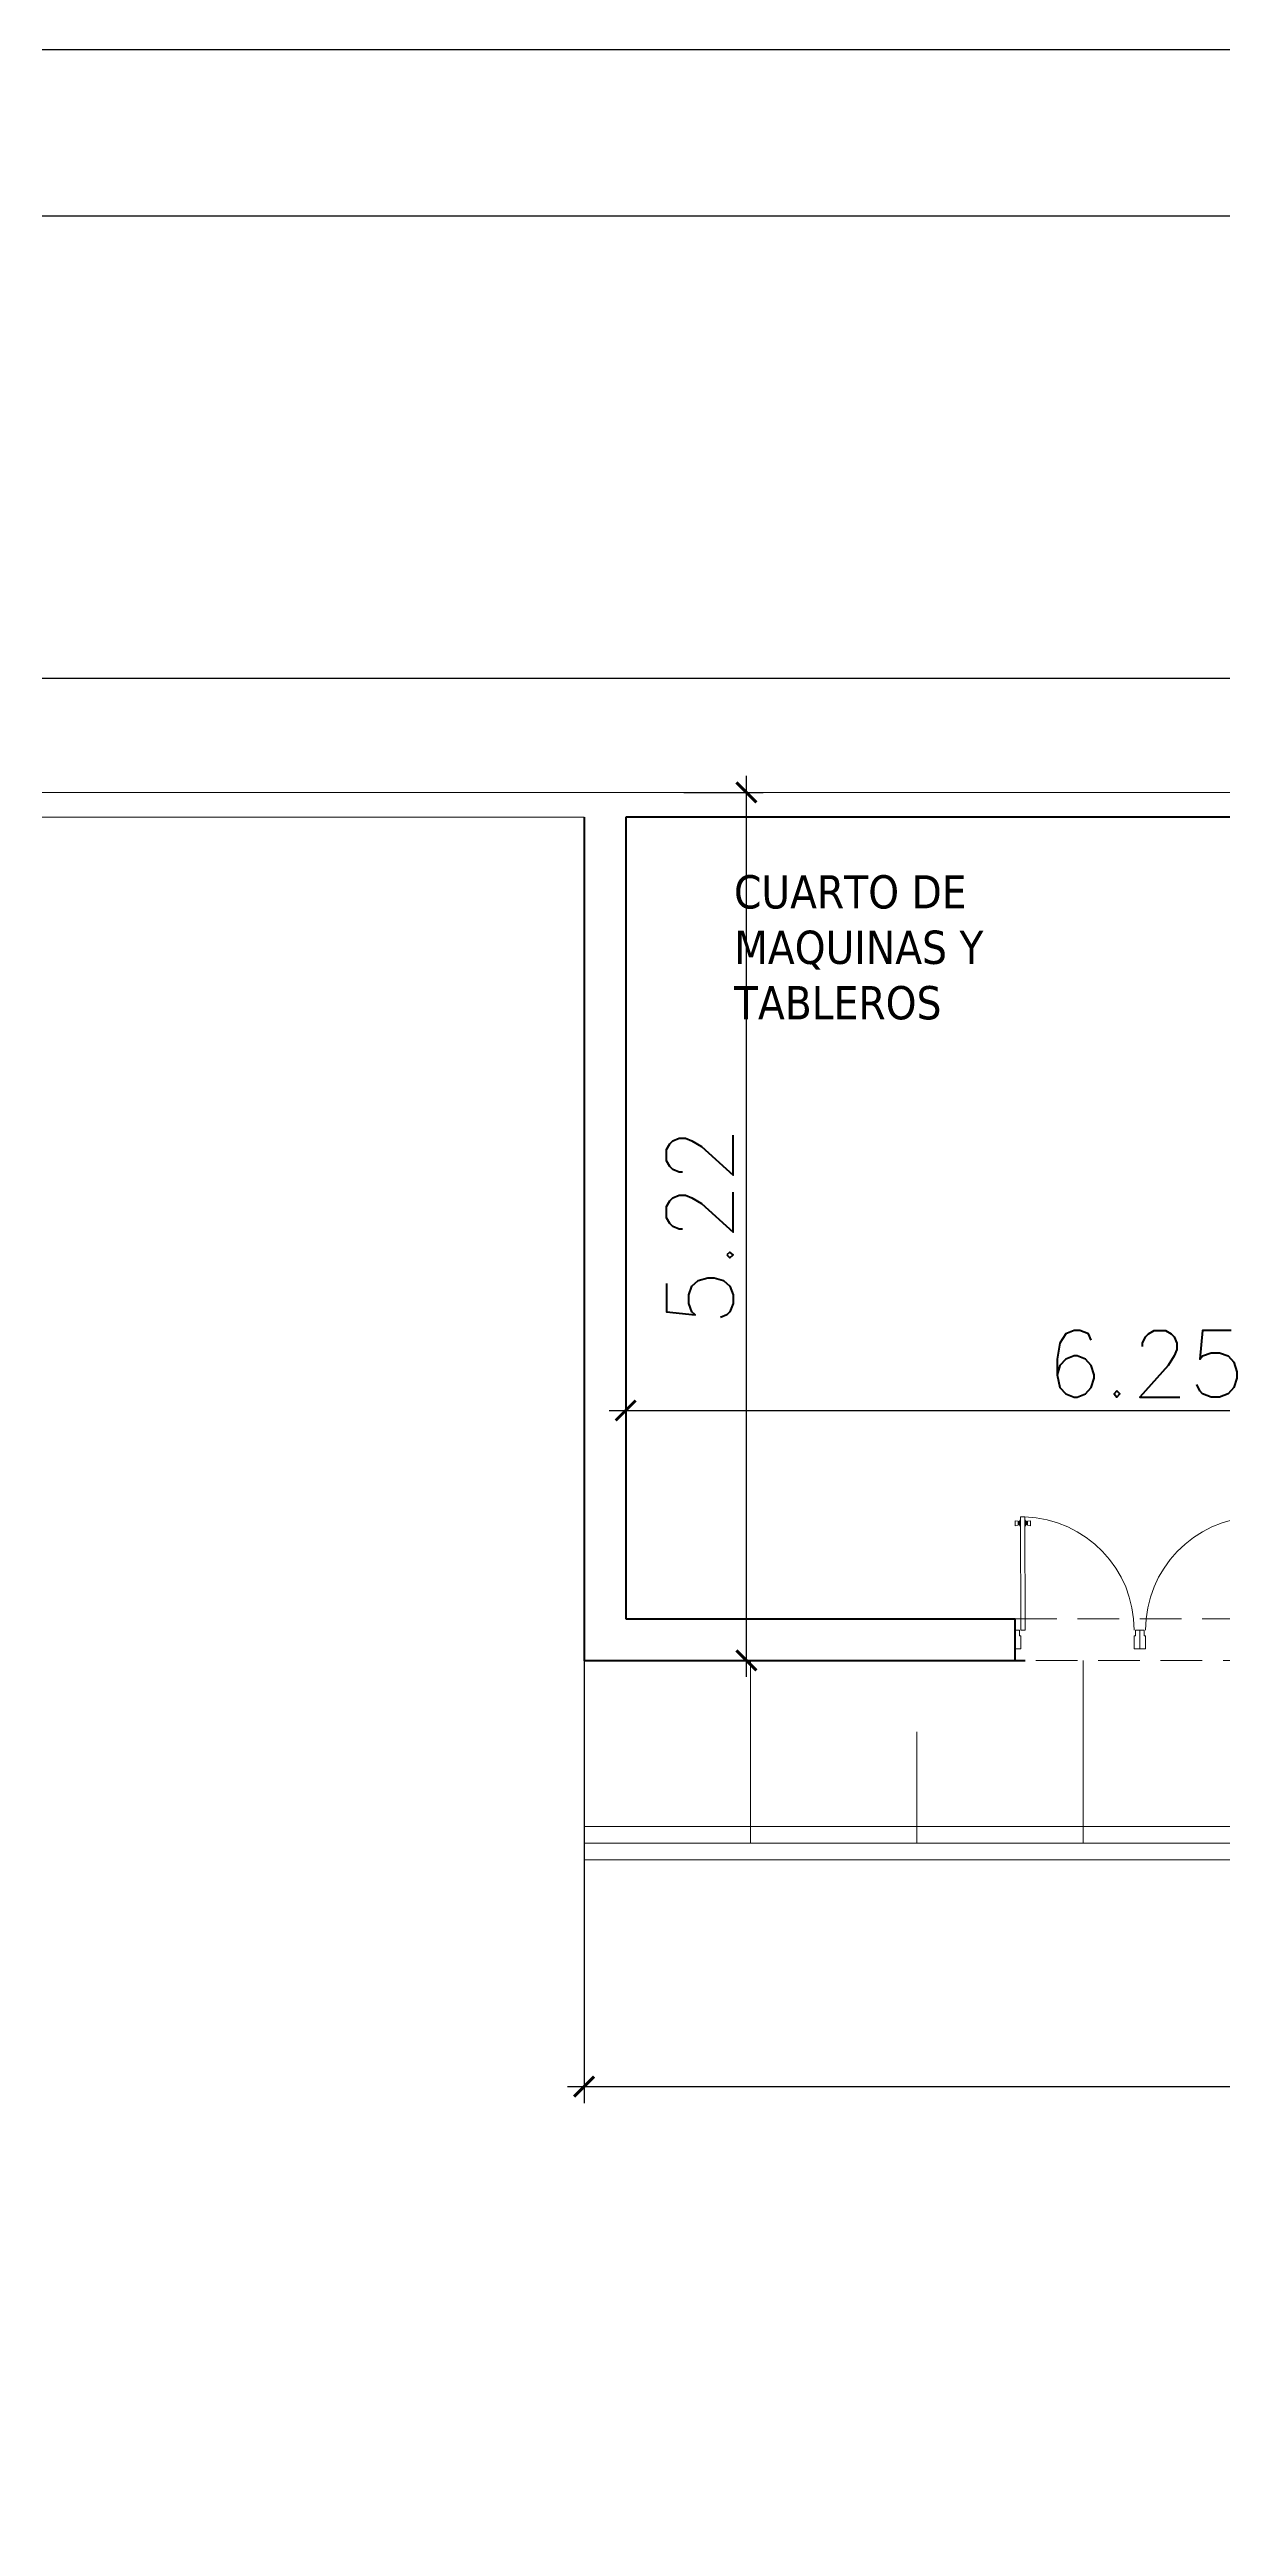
# Model space of a CAD drawing. Header units: metres. Extents: x 2026 to 2182, y 1015 to 1085.
# Drawn here: x 2156.84 to 2163.89, y 1070.57 to 1085.47 of the extents above; entities that cross this region are included whole.
import ezdxf

# ---------------------------------------------------------------- set-up
doc = ezdxf.new("R2010")
doc.units = ezdxf.units.M
doc.linetypes.add('HIDDEN', pattern=[9.525, 6.35, -3.175])
doc.linetypes.add('Z-GAS HUANUCO CASCO_2DA ETAPA_$0$DASHED2', pattern=[0.375, 0.25, -0.125])
doc.layers.get('Defpoints').update_dxf_attribs({"lineweight": 0})
for name, color, linetype, lineweight in [('HATCH', 8, 'Continuous', 5), ('muro02', 3, 'Continuous', 18), ('VIAS', 8, 'HIDDEN', 9), ('Z-GAS HUANUCO CASCO_2DA ETAPA_$0$MUROS', 1, 'Continuous', 40), ('Z-GAS HUANUCO CASCO_2DA ETAPA_$0$PROYECCIONES', 4, 'Z-GAS HUANUCO CASCO_2DA ETAPA_$0$DASHED2', 5), ('Z-GAS HUANUCO CASCO_2DA ETAPA_$0$PUERTa', 9, 'Continuous', 9), ('Z-GAS HUANUCO CASCO_2DA ETAPA_$0$T-TITULOS', 4, 'Z-GAS HUANUCO CASCO_2DA ETAPA_$0$DASHED2', 5), ('Z-GAS HUANUCO CASCO_2DA ETAPA_$0$VEREDA', 4, 'Continuous', 15)]:
    doc.layers.add(name, color=color, linetype=linetype, lineweight=lineweight)
doc.styles.add('COTA50', font='romans.shx', dxfattribs={"height": 0.4})
doc.styles.add('Z-GAS HUANUCO CASCO_2DA ETAPA_$0$TITULOS', font='tahoma.ttf', dxfattribs={"height": 0.3})
doc.dimstyles.new('1-100', dxfattribs={"dimscale": 0.1, "dimtxt": 0.4, "dimasz": 1.2, "dimexe": 1, "dimexo": 1, "dimgap": 0.8, "dimtad": 1, "dimzin": 4, "dimdsep": 46, "dimtxsty": 'COTA50', "dimblk": 'ARCHTICK', "dimcen": 2.5, "dimdle": 1, "dimclrd": 1, "dimclre": 1, "dimclrt": 256, "dimadec": 0, "dimazin": 0, "dimtfac": 1, "dimtix": 1, "dimtmove": 2, "dimatfit": 3, "dimfxl": 0, "dimtolj": 1, "dimtzin": 4, "dimarcsym": 0})

# ---------------------------------------------------------------- blocks, each defined once
blk = doc.blocks.new('_ARCHTICK')
at = {"color": 0, "linetype": 'ByBlock', "const_width": 0.15}
blk.add_lwpolyline([(-0.5, -0.5), (0.5, 0.5)], dxfattribs=at)
blk = doc.blocks.new('*D39')
at = {"color": 1, "lineweight": -2}
for p, q in [((2070.76, 1081.1), (2070.76, 1081.786)), ((2171.668, 1081.1), (2171.668, 1081.786)), ((2070.66, 1081.686), (2171.768, 1081.686))]:
    blk.add_line(p, q, dxfattribs=at)
at = {"layer": 'Defpoints', "color": 0}
for p in [(2171.668, 1081.686), (2070.76, 1081), (2171.668, 1081)]:
    blk.add_point(p, dxfattribs=at)
at = {"color": 1, "lineweight": -2, "xscale": 0.1199999999999999, "yscale": 0.1199999999999999, "zscale": 0.1199999999999999, "rotation": 180}
blk.add_blockref('_ARCHTICK', (2070.76, 1081.686), dxfattribs=at)
at = {"color": 1, "lineweight": -2, "xscale": 0.1199999999999999, "yscale": 0.1199999999999999, "zscale": 0.1199999999999999}
blk.add_blockref('_ARCHTICK', (2171.668, 1081.686), dxfattribs=at)
at = {"insert": (2121.214, 1081.966), "char_height": 0.4, "attachment_point": 5, "style": 'COTA50'}
blk.add_mtext('\\A1;100.91', dxfattribs=at)
blk = doc.blocks.new('*D73')
at = {"color": 1, "lineweight": -2}
for p, q in [((2160.051, 1075.68), (2160.051, 1073.117)), ((2171.518, 1075.68), (2171.518, 1073.117)), ((2159.951, 1073.217), (2171.618, 1073.217))]:
    blk.add_line(p, q, dxfattribs=at)
at = {"layer": 'Defpoints', "color": 0}
for p in [(2160.051, 1075.78), (2171.518, 1075.78), (2171.518, 1073.217)]:
    blk.add_point(p, dxfattribs=at)
at = {"color": 1, "lineweight": -2, "xscale": 0.1199999999999999, "yscale": 0.1199999999999999, "zscale": 0.1199999999999999, "rotation": 180}
blk.add_blockref('_ARCHTICK', (2160.051, 1073.217), dxfattribs=at)
at = {"color": 1, "lineweight": -2, "xscale": 0.1199999999999999, "yscale": 0.1199999999999999, "zscale": 0.1199999999999999}
blk.add_blockref('_ARCHTICK', (2171.518, 1073.217), dxfattribs=at)
at = {"insert": (2165.785, 1073.497), "char_height": 0.4, "attachment_point": 5, "style": 'COTA50'}
blk.add_mtext('\\A1;11.47', dxfattribs=at)
blk = doc.blocks.new('*D81')
at = {"color": 1, "lineweight": -2}
for p, q in [((2161.027, 1075.68), (2161.027, 1081.1)), ((2160.651, 1081), (2161.127, 1081)), ((2160.651, 1075.78), (2161.127, 1075.78))]:
    blk.add_line(p, q, dxfattribs=at)
at = {"layer": 'Defpoints', "color": 0}
for p in [(2160.551, 1081), (2161.027, 1081), (2160.551, 1075.78)]:
    blk.add_point(p, dxfattribs=at)
at = {"color": 1, "lineweight": -2, "xscale": 0.1199999999999999, "yscale": 0.1199999999999999, "zscale": 0.1199999999999999}
for p, rotation in [((2161.027, 1081), 90), ((2161.027, 1075.78), 270)]:
    blk.add_blockref('_ARCHTICK', p, dxfattribs=dict(at, rotation=rotation))
at = {"insert": (2160.747, 1078.39), "char_height": 0.4, "attachment_point": 5, "rotation": 90, "style": 'COTA50'}
blk.add_mtext('\\A1;5.22', dxfattribs=at)
blk = doc.blocks.new('*D82')
at = {"color": 1, "lineweight": -2}
for p, q in [((2160.301, 1077.08), (2160.301, 1077.383)), ((2166.551, 1077.08), (2166.551, 1077.383)), ((2160.201, 1077.283), (2166.651, 1077.283))]:
    blk.add_line(p, q, dxfattribs=at)
at = {"layer": 'Defpoints', "color": 0}
for p in [(2166.551, 1077.283), (2160.301, 1076.98), (2166.551, 1076.98)]:
    blk.add_point(p, dxfattribs=at)
at = {"color": 1, "lineweight": -2, "xscale": 0.1199999999999999, "yscale": 0.1199999999999999, "zscale": 0.1199999999999999, "rotation": 180}
blk.add_blockref('_ARCHTICK', (2160.301, 1077.283), dxfattribs=at)
at = {"color": 1, "lineweight": -2, "xscale": 0.1199999999999999, "yscale": 0.1199999999999999, "zscale": 0.1199999999999999}
blk.add_blockref('_ARCHTICK', (2166.551, 1077.283), dxfattribs=at)
at = {"insert": (2163.426, 1077.563), "char_height": 0.4, "attachment_point": 5, "style": 'COTA50'}
blk.add_mtext('\\A1;6.25', dxfattribs=at)
blk = doc.blocks.new('Z-GAS HUANUCO CASCO_2DA ETAPA_$0$COSTA GAS_ CASCO$0$P-100')
at = {"layer": 'Z-GAS HUANUCO CASCO_2DA ETAPA_$0$PUERTa', "color": 9}
for p, q in [((0.045, 0), (0, 0)), ((0, -0.15), (0, 0)), ((0.045, -0.105), (0.045, 0)), ((0.955, 0), (1, 0)), ((0.955, -0.105), (0.955, 0)), ((1, -0.15), (1, 0)), ((0.035, -0.15), (0, -0.15)), ((0.045, -0.105), (0.035, -0.105)), ((0.035, -0.15), (0.035, -0.105)), ((0.045, -0.15), (0.045, -1.06)), ((0.045, -0.15), (0.08, -0.15)), ((0.08, -1.06), (0.08, -0.15)), ((0.955, -0.105), (0.965, -0.105)), ((0.965, -0.15), (0.965, -0.105)), ((0.965, -0.15), (1, -0.15)), ((0.001, -1.028), (0.001, -0.988)), ((0.025, -0.993), (0.001, -0.988)), ((0.043, -0.982), (0.037, -0.994)), ((0.043, -0.982), (0.043, -1.035)), ((0.045, -0.982), (0.043, -0.982)), ((0.08, -0.982), (0.082, -0.982)), ((0.082, -0.982), (0.082, -1.035)), ((0.082, -0.982), (0.088, -0.994)), ((0.1, -0.993), (0.124, -0.988)), ((0.124, -1.028), (0.124, -0.988)), ((0.025, -1.023), (0.001, -1.028)), ((0.025, -1), (0.025, -0.993)), ((0.029, -1), (0.025, -1)), ((0.025, -1), (0.025, -1.017)), ((0.029, -1.017), (0.025, -1.017)), ((0.025, -1.017), (0.025, -1.023)), ((0.029, -1), (0.029, -0.997)), ((0.033, -0.997), (0.029, -0.997)), ((0.029, -1), (0.029, -1.017)), ((0.029, -1.017), (0.029, -1.019)), ((0.033, -1.019), (0.029, -1.019)), ((0.037, -0.994), (0.033, -0.994)), ((0.033, -0.997), (0.033, -0.994)), ((0.033, -0.997), (0.033, -1.019)), ((0.033, -1.019), (0.033, -1.023)), ((0.037, -1.023), (0.033, -1.023)), ((0.037, -0.994), (0.037, -1.023)), ((0.043, -1.035), (0.037, -1.023)), ((0.045, -1.035), (0.043, -1.035)), ((0.045, -1.06), (0.08, -1.06)), ((0.08, -1.008), (0.08, -1.008)), ((0.08, -1.008), (0.08, -1.008)), ((0.08, -1.035), (0.082, -1.035)), ((0.082, -1.035), (0.088, -1.023)), ((0.088, -0.994), (0.088, -1.023)), ((0.088, -0.994), (0.092, -0.994)), ((0.088, -1.023), (0.092, -1.023)), ((0.092, -0.997), (0.092, -0.994)), ((0.092, -0.997), (0.096, -0.997)), ((0.092, -0.997), (0.092, -1.019)), ((0.092, -1.019), (0.096, -1.019)), ((0.092, -1.019), (0.092, -1.023)), ((0.096, -1), (0.096, -0.997)), ((0.096, -1), (0.096, -1.017)), ((0.096, -1), (0.1, -1)), ((0.096, -1.017), (0.1, -1.017)), ((0.096, -1.017), (0.096, -1.019)), ((0.1, -1), (0.1, -0.993)), ((0.1, -1), (0.1, -1.017)), ((0.1, -1.017), (0.1, -1.023)), ((0.1, -1.023), (0.124, -1.028))]:
    blk.add_line(p, q, dxfattribs=at)
blk.add_arc((0.045, -0.15), 0.91, 272.2042, 0, dxfattribs=at)

msp = doc.modelspace()

# ---------------------------------------------------------------- linework, layer by layer
msp.add_line((2160.051, 1075.78), (2160.051, 1074.58))
at = {"color": 1}
msp.add_lwpolyline([(2067.325, 1085.467), (2181.527, 1085.467), (2181.527, 1014.984), (2067.325, 1014.984)], close=True, dxfattribs=at)
at = {"color": 5}
msp.add_lwpolyline([(2068.325, 1084.467), (2180.527, 1084.467), (2180.527, 1015.984), (2068.325, 1015.984)], close=True, dxfattribs=at)
at = {"layer": 'HATCH'}
for p, q in [((2160.051, 1075.78), (2160.051, 1074.68)), ((2161.051, 1075.78), (2161.051, 1074.68)), ((2163.051, 1075.78), (2163.051, 1074.68)), ((2162.051, 1075.351), (2162.051, 1074.68)), ((2160.051, 1074.78), (2171.518, 1074.78))]:
    msp.add_line(p, q, dxfattribs=at)
msp.add_lwpolyline([(2160.051, 1074.68), (2171.518, 1074.68)], dxfattribs=at)
at = {"layer": 'muro02'}
for p, q in [((2171.668, 1081), (2070.76, 1081)), ((2070.91, 1080.85), (2160.051, 1080.85))]:
    msp.add_line(p, q, dxfattribs=at)
at = {"layer": 'VIAS'}
for p, q in [((2160.301, 1080.85), (2160.301, 1076.03)), ((2160.301, 1076.03), (2162.642, 1076.03)), ((2160.301, 1076.03), (2161.051, 1076.03))]:
    msp.add_line(p, q, dxfattribs=at)
for points in [[(2160.051, 1080.85), (2160.051, 1075.78), (2161.051, 1075.78)], [(2161.051, 1075.78), (2162.702, 1075.78)]]:
    msp.add_lwpolyline(points, dxfattribs=at)
at = {"layer": 'Z-GAS HUANUCO CASCO_2DA ETAPA_$0$MUROS'}
for p, q in [((2160.301, 1080.85), (2160.301, 1076.03)), ((2160.301, 1076.03), (2161.051, 1076.03)), ((2160.301, 1076.03), (2162.642, 1076.03)), ((2160.301, 1076.03), (2162.642, 1076.03)), ((2162.642, 1075.78), (2162.642, 1076.03)), ((2161.051, 1075.78), (2162.702, 1075.78))]:
    msp.add_line(p, q, dxfattribs=at)
for points in [[(2160.051, 1080.85), (2160.051, 1075.78), (2161.051, 1075.78)], [(2166.551, 1080.85), (2160.301, 1080.85)], [(2163.301, 1080.85), (2160.301, 1080.85)]]:
    msp.add_lwpolyline(points, dxfattribs=at)
at = {"layer": 'Z-GAS HUANUCO CASCO_2DA ETAPA_$0$PROYECCIONES', "linetype": 'Z-GAS HUANUCO CASCO_2DA ETAPA_$0$DASHED2'}
for p, q in [((2162.642, 1076.03), (2164.142, 1076.03)), ((2164.142, 1075.78), (2162.642, 1075.78))]:
    msp.add_line(p, q, dxfattribs=at)
at = {"layer": 'Z-GAS HUANUCO CASCO_2DA ETAPA_$0$VEREDA'}
msp.add_lwpolyline([(2160.051, 1074.58), (2171.518, 1074.58)], dxfattribs=at)

# ---------------------------------------------------------------- block references
at = {"layer": 'Z-GAS HUANUCO CASCO_2DA ETAPA_$0$PUERTa', "linetype": 'ByBlock', "ltscale": 3}
for p, xscale, yscale, zscale, rotation in [((2162.642, 1075.849), -0.7499425965659277, 0.7499425965659277, 0.7499425965659277, 180.0588785106324), ((2164.142, 1075.849), 0.7499425965656437, 0.7499425965656437, 0.7499425965656437, 179.9411214893502)]:
    msp.add_blockref('Z-GAS HUANUCO CASCO_2DA ETAPA_$0$COSTA GAS_ CASCO$0$P-100', p, dxfattribs=dict(at, xscale=xscale, yscale=yscale, zscale=zscale, rotation=rotation))

# ---------------------------------------------------------------- texts
at = {"layer": 'Z-GAS HUANUCO CASCO_2DA ETAPA_$0$T-TITULOS', "insert": (2160.952, 1080.502), "char_height": 0.2, "width": 2.4398, "attachment_point": 1, "style": 'Z-GAS HUANUCO CASCO_2DA ETAPA_$0$TITULOS'}
msp.add_mtext('CUARTO DE\\PMAQUINAS Y\\PTABLEROS', dxfattribs=at)

# ---------------------------------------------------------------- dimensions: what is measured, and where the dimension line sits
for base, p1, p2, picture, middle in [((2171.668, 1081.686), (2070.76, 1081), (2171.668, 1081), '*D39', (2121.214, 1081.966)), ((2166.551, 1077.283), (2160.301, 1076.98), (2166.551, 1076.98), '*D82', (2163.426, 1077.563)), ((2171.518, 1073.217), (2160.051, 1075.78), (2171.518, 1075.78), '*D73', (2165.785, 1073.497))]:
    dim = msp.add_linear_dim(base=base, p1=p1, p2=p2, dimstyle='1-100')
    dim.commit()
    dim.dimension.update_dxf_attribs({"geometry": picture, "text_midpoint": middle})
dim = msp.add_linear_dim(base=(2161.027, 1081), p1=(2160.551, 1075.78), p2=(2160.551, 1081), angle=90, dimstyle='1-100')
dim.commit()
dim.dimension.update_dxf_attribs({"geometry": '*D81', "text_midpoint": (2160.747, 1078.39)})

doc.saveas('drawing.dxf')
